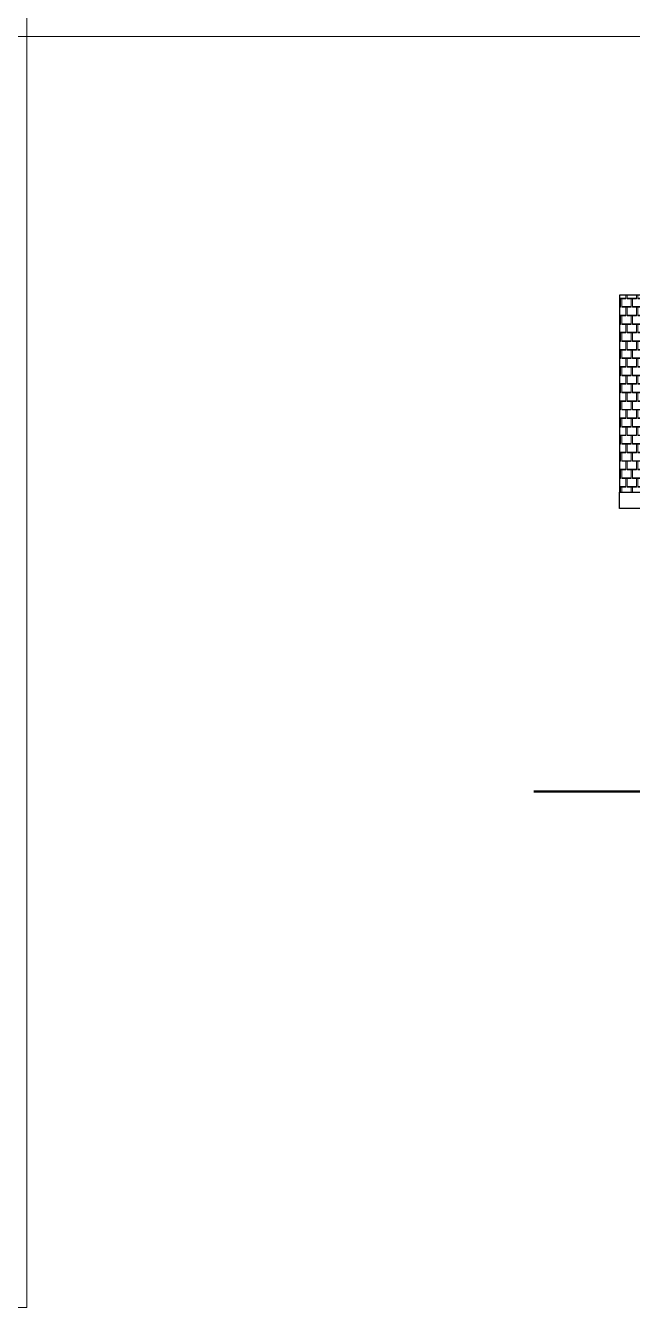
# Model space of a CAD drawing. Header units: millimetres. Extents: x -56498 to 234605, y -296269 to -29969.
# Drawn here: x 150580 to 164764, y -118569 to -88619 of the extents above; entities that cross this region are included whole.
import ezdxf

# ---------------------------------------------------------------- set-up
doc = ezdxf.new("R2010")
doc.units = ezdxf.units.MM
doc.header["$LTSCALE"] = 100
for name, color, linetype, lineweight in [('0.3', 7, 'Continuous', 30), ('0.5', 7, 'Continuous', 50), ('Штрихування 0.09', 253, 'Continuous', 9)]:
    doc.layers.add(name, color=color, linetype=linetype, lineweight=lineweight)

msp = doc.modelspace()

# ---------------------------------------------------------------- hatches: boundary and pattern name
at = {"layer": 'Штрихування 0.09', "ltscale": 0.75}
h = msp.add_hatch(dxfattribs=at)
h.set_pattern_fill('SQSHNGLE', color=256, scale=500, style=0, pattern_type=2)
h.set_pattern_definition([(0, (15, 0), (125, 200), [220, -30]), (0, (15, 15), (125, 200), [220, -30]), (90, (235, 0), (-125, 200), [200, -200]), (90, (265, 0), (-125, 200), [200, -200])])
h.paths.add_polyline_path([(168284.158, -94916.621), (167554.143, -94916.621), (167554.143, -95233.059), (165404.143, -95233.059), (165404.143, -94916.621), (164464.143, -94916.621), (164464.143, -99516.651), (165459.141, -99516.651), (166376.302, -98023.216), (166342.235, -98002.274), (166336.983, -98010.761), (166286.709, -97979.921), (166292.076, -97967.973), (166277.105, -97958.768), (166274.703, -97919.225), (166972.01, -96783.695), (166955.877, -96773.753), (166980.414, -96733.706), (167017.556, -96724.83), (167043.143, -96740.527), (167036.875, -96750.737), (167040.292, -96752.848), (167090.566, -96783.718), (167090.557, -96783.733), (167124.632, -96804.653)])

# ---------------------------------------------------------------- linework, layer by layer
at = {"layer": '0.3'}
for p, q in [((164464.143, -94916.621), (164464.143, -99516.651)), ((164464.143, -94916.621), (164464.143, -99516.651)), ((165404.143, -94916.621), (164464.143, -94916.621)), ((164464.143, -99516.651), (165459.141, -99516.651)), ((164464.143, -99516.651), (165459.141, -99516.651)), ((164464.143, -99901.809), (164464.143, -99516.651)), ((165459.141, -99901.809), (164464.143, -99901.809))]:
    msp.add_line(p, q, dxfattribs=at)
at = {"layer": '0.5'}
for p, q in [((182509.109, -106516.577), (162459.148, -106516.577)), ((163659.148, -106516.577), (182509.109, -106516.577))]:
    msp.add_line(p, q, dxfattribs=at)
at = {"layer": 'Штрихування 0.09'}
for points in [[(150604.617, -59168.985), (192604.617, -59168.985), (192604.617, -88868.985), (150604.617, -88868.985)], [(108604.617, -88868.985), (150604.617, -88868.985), (150604.617, -118568.985), (108604.617, -118568.985)]]:
    msp.add_lwpolyline(points, close=True, dxfattribs=at)

doc.saveas('drawing.dxf')
